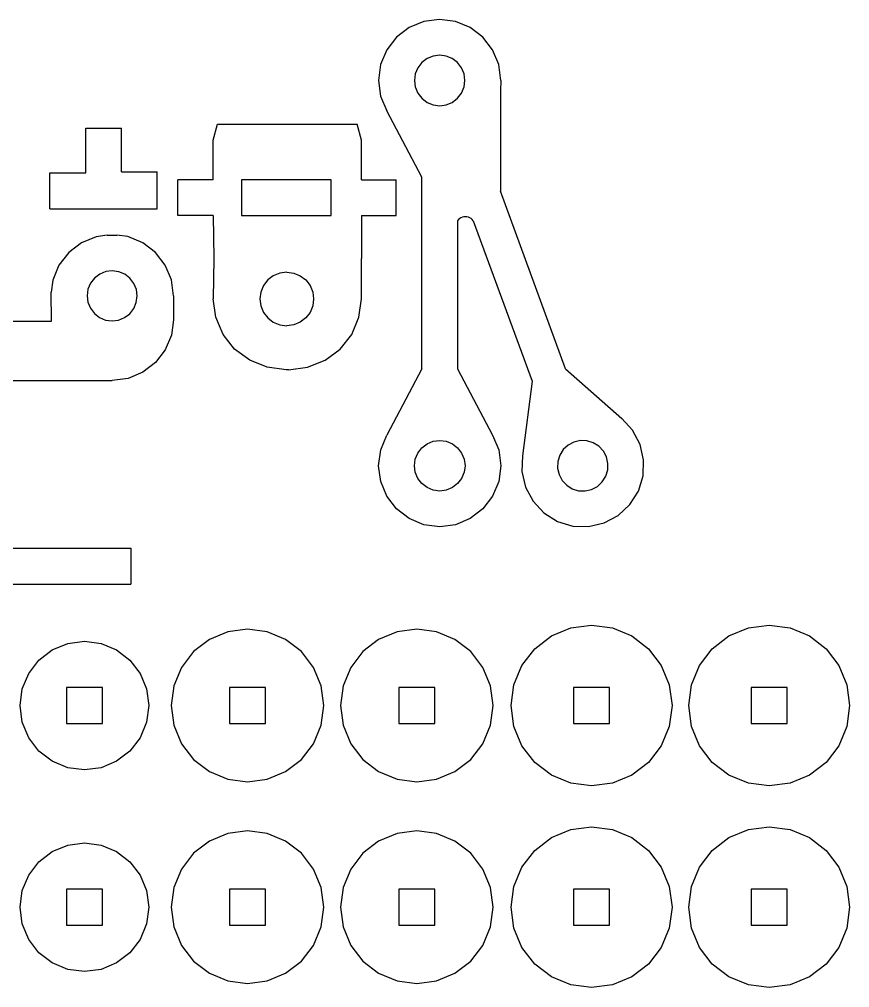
# Model space of a CAD drawing. Extents: x -2494 to 2494, y -1959 to 1959.
# Drawn here: x -1848.4 to -1478.5, y -1041.4 to -609.8 of the extents above; entities that cross this region are included whole.
import ezdxf

# ---------------------------------------------------------------- set-up
doc = ezdxf.new("R2010")
doc.units = 0
doc.header["$MEASUREMENT"] = 0
doc.layers.get('0').update_dxf_attribs({"linetype": 'CONTINUOUS'})

msp = doc.modelspace()

# ---------------------------------------------------------------- linework, layer by layer
for p, q in [((-1668.24, -610.74), (-1674.81, -613.46)), ((-1661.2, -609.81), (-1668.24, -610.74)), ((-1654.15, -610.73), (-1661.2, -609.81)), ((-1647.59, -613.45), (-1654.15, -610.73)), ((-1674.81, -613.46), (-1680.44, -617.78)), ((-1641.95, -617.78), (-1647.59, -613.45)), ((-1680.44, -617.78), (-1684.77, -623.42)), ((-1637.62, -623.41), (-1641.95, -617.78)), ((-1684.77, -623.42), (-1687.49, -629.99)), ((-1661.19, -625.75), (-1664.11, -626.14)), ((-1658.28, -626.14), (-1661.19, -625.75)), ((-1634.9, -629.98), (-1637.62, -623.41)), ((-1687.49, -629.99), (-1688.41, -637.03)), ((-1669.17, -629.06), (-1670.96, -631.39)), ((-1666.83, -627.26), (-1669.17, -629.06)), ((-1664.11, -626.14), (-1666.83, -627.26)), ((-1655.56, -627.26), (-1658.28, -626.14)), ((-1653.22, -629.05), (-1655.56, -627.26)), ((-1651.43, -631.39), (-1653.22, -629.05)), ((-1633.97, -637.02), (-1634.9, -629.98)), ((-1672.08, -634.11), (-1672.47, -637.03)), ((-1670.96, -631.39), (-1672.08, -634.11)), ((-1650.3, -634.11), (-1651.43, -631.39)), ((-1649.92, -637.03), (-1650.3, -634.11)), ((-1688.41, -637.03), (-1687.49, -644.08)), ((-1672.47, -637.03), (-1672.08, -639.95)), ((-1650.3, -639.94), (-1649.92, -637.03)), ((-1633.97, -637.03), (-1634.13, -641.45)), ((-1633.97, -637.02), (-1633.97, -637.03)), ((-1672.08, -639.95), (-1670.96, -642.67)), ((-1670.96, -642.67), (-1669.16, -645)), ((-1653.22, -645), (-1651.43, -642.66)), ((-1651.43, -642.66), (-1650.3, -639.94)), ((-1634.13, -641.45), (-1634.13, -686.38)), ((-1687.49, -644.08), (-1684.76, -650.64)), ((-1669.16, -645), (-1666.83, -646.79)), ((-1666.83, -646.79), (-1664.11, -647.92)), ((-1658.27, -647.92), (-1655.55, -646.79)), ((-1655.55, -646.79), (-1653.22, -645)), ((-1669.16, -680.2), (-1684.76, -650.64)), ((-1664.11, -647.92), (-1661.19, -648.3)), ((-1661.19, -648.3), (-1658.27, -647.92)), ((-1818.89, -678.24), (-1818.89, -658.31)), ((-1818.89, -658.31), (-1802.95, -658.31)), ((-1802.95, -677.76), (-1802.95, -658.31)), ((-1762.06, -663.59), (-1760.11, -656.52)), ((-1760.11, -656.52), (-1697.96, -656.52)), ((-1696.01, -663.59), (-1697.96, -656.52)), ((-1762.06, -681.26), (-1762.06, -663.59)), ((-1696.01, -681.26), (-1696.01, -663.59)), ((-1834.84, -694.19), (-1834.84, -678.24)), ((-1834.84, -678.24), (-1818.89, -678.24)), ((-1802.95, -677.76), (-1787, -677.76)), ((-1787, -694.19), (-1787, -677.76)), ((-1762.06, -681.26), (-1777.89, -681.26)), ((-1777.89, -697.21), (-1777.89, -681.26)), ((-1709.54, -681.26), (-1749.42, -681.26)), ((-1749.42, -681.26), (-1749.42, -697.21)), ((-1709.54, -697.21), (-1709.54, -681.26)), ((-1696.01, -681.26), (-1680.58, -681.26)), ((-1680.58, -697.21), (-1680.58, -681.26)), ((-1669.14, -765.6), (-1669.16, -680.2)), ((-1605.06, -765.54), (-1634.13, -686.38)), ((-1834.84, -694.19), (-1787, -694.19)), ((-1762.06, -697.21), (-1777.89, -697.21)), ((-1762.06, -697.21), (-1761.87, -716.4)), ((-1749.42, -697.21), (-1709.54, -697.21)), ((-1696.01, -697.21), (-1696.01, -716.4)), ((-1696.01, -697.21), (-1680.58, -697.21)), ((-1652.78, -699.08), (-1653.21, -699.6)), ((-1652.27, -698.63), (-1652.78, -699.08)), ((-1651.7, -698.26), (-1652.27, -698.63)), ((-1651.07, -698), (-1651.7, -698.26)), ((-1650.41, -697.83), (-1651.07, -698)), ((-1649.74, -697.78), (-1650.41, -697.83)), ((-1649.06, -697.83), (-1649.74, -697.78)), ((-1648.4, -698), (-1649.06, -697.83)), ((-1647.78, -698.26), (-1648.4, -698)), ((-1647.2, -698.63), (-1647.78, -698.26)), ((-1646.69, -699.08), (-1647.2, -698.63)), ((-1646.27, -699.6), (-1646.69, -699.08)), ((-1653.21, -699.6), (-1653.2, -765.6)), ((-1646.27, -699.6), (-1620, -771.12)), ((-1814.24, -706.66), (-1820.83, -709.4)), ((-1809.29, -705.99), (-1814.24, -706.66)), ((-1809.29, -705.99), (-1805.05, -705.99)), ((-1800.09, -706.63), (-1805.05, -705.99)), ((-1793.5, -709.35), (-1800.09, -706.63)), ((-1820.83, -709.4), (-1826.48, -713.75)), ((-1787.83, -713.68), (-1793.5, -709.35)), ((-1826.48, -713.75), (-1830.82, -719.42)), ((-1783.47, -719.33), (-1787.83, -713.68)), ((-1830.82, -719.42), (-1833.53, -726.02)), ((-1780.73, -725.92), (-1783.47, -719.33)), ((-1761.87, -716.4), (-1762.06, -734.42)), ((-1696.05, -734.42), (-1696.01, -716.4)), ((-1812.65, -723.35), (-1814.97, -725.12)), ((-1809.96, -722.25), (-1812.65, -723.35)), ((-1807.07, -721.88), (-1809.96, -722.25)), ((-1804.18, -722.28), (-1807.07, -721.88)), ((-1801.49, -723.4), (-1804.18, -722.28)), ((-1799.19, -725.19), (-1801.49, -723.4)), ((-1735.3, -724.07), (-1737.77, -725.97)), ((-1732.41, -722.87), (-1735.3, -724.07)), ((-1729.32, -722.46), (-1732.41, -722.87)), ((-1729.32, -722.46), (-1726.22, -722.87)), ((-1726.22, -722.87), (-1723.34, -724.07)), ((-1723.34, -724.07), (-1720.86, -725.97)), ((-1833.53, -726.02), (-1834.23, -731.39)), ((-1816.76, -727.42), (-1817.89, -730.11)), ((-1814.97, -725.12), (-1816.76, -727.42)), ((-1797.42, -727.51), (-1799.19, -725.19)), ((-1796.32, -730.21), (-1797.42, -727.51)), ((-1779.78, -732.99), (-1780.73, -725.92)), ((-1739.67, -728.44), (-1740.87, -731.33)), ((-1737.77, -725.97), (-1739.67, -728.44)), ((-1720.86, -725.97), (-1718.96, -728.44)), ((-1718.96, -728.44), (-1717.76, -731.33)), ((-1834.2, -744.26), (-1834.23, -731.39)), ((-1817.89, -730.11), (-1818.28, -732.99)), ((-1818.28, -732.99), (-1817.91, -735.88)), ((-1796.35, -735.98), (-1795.95, -733.1)), ((-1795.95, -733.1), (-1796.32, -730.21)), ((-1779.78, -732.99), (-1779.76, -743.68)), ((-1740.87, -731.33), (-1741.28, -734.42)), ((-1717.76, -731.33), (-1717.36, -734.42)), ((-1817.91, -735.88), (-1816.81, -738.58)), ((-1797.48, -738.67), (-1796.35, -735.98)), ((-1760.96, -742.59), (-1762.06, -734.42)), ((-1741.28, -734.42), (-1740.87, -737.52)), ((-1740.87, -737.52), (-1739.67, -740.4)), ((-1717.76, -737.52), (-1718.96, -740.4)), ((-1717.36, -734.42), (-1717.76, -737.52)), ((-1697.15, -742.59), (-1696.05, -734.42)), ((-1816.81, -738.58), (-1815.05, -740.9)), ((-1815.05, -740.9), (-1812.74, -742.69)), ((-1801.58, -742.74), (-1799.26, -740.98)), ((-1799.26, -740.98), (-1797.48, -738.67)), ((-1739.67, -740.4), (-1737.77, -742.88)), ((-1718.96, -740.4), (-1720.86, -742.88)), ((-1866.28, -744.32), (-1834.2, -744.26)), ((-1812.74, -742.69), (-1810.06, -743.81)), ((-1810.06, -743.81), (-1807.17, -744.21)), ((-1807.17, -744.21), (-1804.28, -743.84)), ((-1804.28, -743.84), (-1801.58, -742.74)), ((-1779.76, -743.68), (-1780.69, -750.55)), ((-1757.71, -750.19), (-1760.96, -742.59)), ((-1737.77, -742.88), (-1735.3, -744.78)), ((-1735.3, -744.78), (-1732.41, -745.98)), ((-1732.41, -745.98), (-1729.32, -746.38)), ((-1726.22, -745.98), (-1729.32, -746.38)), ((-1723.34, -744.78), (-1726.22, -745.98)), ((-1720.86, -742.88), (-1723.34, -744.78)), ((-1700.39, -750.19), (-1697.15, -742.59)), ((-1780.69, -750.55), (-1783.43, -757.13)), ((-1752.56, -756.73), (-1757.71, -750.19)), ((-1705.55, -756.73), (-1700.39, -750.19)), ((-1783.43, -757.13), (-1787.78, -762.78)), ((-1745.83, -761.74), (-1752.56, -756.73)), ((-1712.27, -761.74), (-1705.55, -756.73)), ((-1787.78, -762.78), (-1793.43, -767.1)), ((-1738.01, -764.89), (-1745.83, -761.74)), ((-1720.1, -764.89), (-1712.27, -761.74)), ((-1793.43, -767.1), (-1800, -769.81)), ((-1729.6, -765.97), (-1738.01, -764.89)), ((-1728.5, -765.97), (-1729.6, -765.97)), ((-1728.5, -765.97), (-1720.1, -764.89)), ((-1669.14, -765.6), (-1684.74, -795.16)), ((-1653.2, -765.6), (-1637.59, -795.15)), ((-1605.06, -765.54), (-1580.1, -787.77)), ((-1866.23, -770.82), (-1807.05, -770.71)), ((-1800, -769.81), (-1807.05, -770.71)), ((-1620, -771.12), (-1624.27, -804.27)), ((-1575.26, -792.97), (-1580.1, -787.77)), ((-1571.92, -799.24), (-1575.26, -792.97)), ((-1687.46, -801.72), (-1684.74, -795.16)), ((-1666.8, -799), (-1664.08, -797.88)), ((-1664.08, -797.88), (-1661.17, -797.49)), ((-1661.17, -797.49), (-1658.25, -797.87)), ((-1658.25, -797.87), (-1655.53, -799)), ((-1637.59, -795.15), (-1634.87, -801.72)), ((-1601.37, -798.21), (-1603.97, -799.59)), ((-1598.5, -797.55), (-1601.37, -798.21)), ((-1595.56, -797.65), (-1598.5, -797.55)), ((-1592.75, -798.51), (-1595.56, -797.65)), ((-1688.39, -808.77), (-1687.46, -801.72)), ((-1670.93, -803.13), (-1669.14, -800.79)), ((-1669.14, -800.79), (-1666.8, -799)), ((-1655.53, -799), (-1653.19, -800.79)), ((-1653.19, -800.79), (-1651.4, -803.13)), ((-1634.87, -801.72), (-1633.94, -808.76)), ((-1606.12, -801.59), (-1607.68, -804.09)), ((-1603.97, -799.59), (-1606.12, -801.59)), ((-1590.25, -800.07), (-1592.75, -798.51)), ((-1588.24, -802.22), (-1590.25, -800.07)), ((-1586.86, -804.82), (-1588.24, -802.22)), ((-1570.33, -806.17), (-1571.92, -799.24)), ((-1672.44, -808.77), (-1672.06, -805.85)), ((-1672.06, -805.85), (-1670.93, -803.13)), ((-1651.4, -803.13), (-1650.27, -805.85)), ((-1650.27, -805.85), (-1649.89, -808.76)), ((-1624.27, -804.27), (-1624.52, -811.37)), ((-1608.54, -806.91), (-1608.65, -809.85)), ((-1607.68, -804.09), (-1608.54, -806.91)), ((-1586.2, -807.69), (-1586.86, -804.82)), ((-1570.58, -813.27), (-1570.33, -806.17)), ((-1687.46, -815.82), (-1688.39, -808.77)), ((-1672.05, -811.69), (-1672.44, -808.77)), ((-1649.89, -808.76), (-1650.27, -811.68)), ((-1633.94, -808.76), (-1634.87, -815.81)), ((-1608.65, -809.85), (-1607.99, -812.72)), ((-1587.16, -813.45), (-1586.3, -810.63)), ((-1586.3, -810.63), (-1586.2, -807.69)), ((-1670.93, -814.41), (-1672.05, -811.69)), ((-1669.14, -816.74), (-1670.93, -814.41)), ((-1651.4, -814.4), (-1653.19, -816.74)), ((-1650.27, -811.68), (-1651.4, -814.4)), ((-1624.52, -811.37), (-1622.92, -818.3)), ((-1607.99, -812.72), (-1606.6, -815.31)), ((-1606.6, -815.31), (-1604.6, -817.47)), ((-1588.72, -815.94), (-1587.16, -813.45)), ((-1572.66, -820.06), (-1570.58, -813.27)), ((-1684.74, -822.38), (-1687.46, -815.82)), ((-1666.8, -818.53), (-1669.14, -816.74)), ((-1664.08, -819.66), (-1666.8, -818.53)), ((-1661.16, -820.04), (-1664.08, -819.66)), ((-1658.24, -819.66), (-1661.16, -820.04)), ((-1655.52, -818.53), (-1658.24, -819.66)), ((-1653.19, -816.74), (-1655.52, -818.53)), ((-1634.87, -815.81), (-1637.59, -822.37)), ((-1622.92, -818.3), (-1619.59, -824.57)), ((-1604.6, -817.47), (-1602.1, -819.03)), ((-1602.1, -819.03), (-1599.29, -819.89)), ((-1599.29, -819.89), (-1596.35, -819.99)), ((-1596.35, -819.99), (-1593.48, -819.33)), ((-1593.48, -819.33), (-1590.88, -817.95)), ((-1590.88, -817.95), (-1588.72, -815.94)), ((-1680.41, -828.02), (-1684.74, -822.38)), ((-1637.59, -822.37), (-1641.91, -828.01)), ((-1576.42, -826.09), (-1572.66, -820.06)), ((-1674.77, -832.34), (-1680.41, -828.02)), ((-1641.91, -828.01), (-1647.55, -832.34)), ((-1619.59, -824.57), (-1614.74, -829.77)), ((-1581.62, -830.93), (-1576.42, -826.09)), ((-1668.2, -835.06), (-1674.77, -832.34)), ((-1647.55, -832.34), (-1654.11, -835.06)), ((-1614.74, -829.77), (-1608.72, -833.54)), ((-1587.9, -834.27), (-1581.62, -830.93)), ((-1661.16, -835.99), (-1668.2, -835.06)), ((-1654.11, -835.06), (-1661.16, -835.99)), ((-1608.72, -833.54), (-1601.92, -835.62)), ((-1601.92, -835.62), (-1594.82, -835.87)), ((-1594.82, -835.87), (-1587.9, -834.27)), ((-1926.83, -845.52), (-1798.83, -845.52)), ((-1798.83, -845.52), (-1798.83, -861.52)), ((-1926.83, -861.52), (-1798.83, -861.52)), ((-1602.77, -881.04), (-1593.5, -879.82)), ((-1593.5, -879.82), (-1584.22, -881.04)), ((-1523.65, -881.04), (-1514.37, -879.82)), ((-1514.37, -879.82), (-1505.1, -881.04)), ((-1755.61, -882.82), (-1763.81, -886.21)), ((-1746.81, -881.66), (-1755.61, -882.82)), ((-1738.01, -882.82), (-1746.81, -881.66)), ((-1729.81, -886.21), (-1738.01, -882.82)), ((-1680.17, -882.82), (-1688.37, -886.21)), ((-1671.37, -881.66), (-1680.17, -882.82)), ((-1662.57, -882.82), (-1671.37, -881.66)), ((-1654.38, -886.21), (-1662.57, -882.82)), ((-1618.84, -890.32), (-1611.42, -884.62)), ((-1611.42, -884.62), (-1602.77, -881.04)), ((-1584.22, -881.04), (-1575.58, -884.62)), ((-1575.58, -884.62), (-1568.16, -890.32)), ((-1539.72, -890.32), (-1532.29, -884.62)), ((-1532.29, -884.62), (-1523.65, -881.04)), ((-1505.1, -881.04), (-1496.46, -884.62)), ((-1496.46, -884.62), (-1489.03, -890.32)), ((-1833.77, -890.83), (-1826.86, -887.96)), ((-1826.86, -887.96), (-1819.44, -886.99)), ((-1819.44, -886.99), (-1812.02, -887.96)), ((-1812.02, -887.96), (-1805.1, -890.83)), ((-1763.81, -886.21), (-1770.85, -891.62)), ((-1722.77, -891.62), (-1729.81, -886.21)), ((-1688.37, -886.21), (-1695.41, -891.62)), ((-1647.33, -891.62), (-1654.38, -886.21)), ((-1839.71, -895.38), (-1833.77, -890.83)), ((-1805.1, -890.83), (-1799.16, -895.38)), ((-1770.85, -891.62), (-1776.26, -898.66)), ((-1717.37, -898.66), (-1722.77, -891.62)), ((-1695.41, -891.62), (-1700.82, -898.66)), ((-1641.93, -898.66), (-1647.33, -891.62)), ((-1624.54, -897.74), (-1618.84, -890.32)), ((-1568.16, -890.32), (-1562.46, -897.74)), ((-1545.41, -897.74), (-1539.72, -890.32)), ((-1489.03, -890.32), (-1483.34, -897.74)), ((-1844.27, -901.32), (-1839.71, -895.38)), ((-1799.16, -895.38), (-1794.61, -901.32)), ((-1847.13, -908.24), (-1844.27, -901.32)), ((-1794.61, -901.32), (-1791.74, -908.24)), ((-1776.26, -898.66), (-1779.65, -906.86)), ((-1713.97, -906.86), (-1717.37, -898.66)), ((-1700.82, -898.66), (-1704.21, -906.86)), ((-1638.53, -906.86), (-1641.93, -898.66)), ((-1628.12, -906.38), (-1624.54, -897.74)), ((-1562.46, -897.74), (-1558.88, -906.38)), ((-1548.99, -906.38), (-1545.41, -897.74)), ((-1483.34, -897.74), (-1479.76, -906.38)), ((-1848.11, -915.66), (-1847.13, -908.24)), ((-1827.44, -907.66), (-1827.44, -923.66)), ((-1811.44, -907.66), (-1827.44, -907.66)), ((-1811.44, -923.66), (-1811.44, -907.66)), ((-1791.74, -908.24), (-1790.77, -915.66)), ((-1779.65, -906.86), (-1780.81, -915.66)), ((-1754.81, -907.66), (-1754.81, -923.66)), ((-1738.81, -907.66), (-1754.81, -907.66)), ((-1738.81, -923.66), (-1738.81, -907.66)), ((-1712.81, -915.66), (-1713.97, -906.86)), ((-1704.21, -906.86), (-1705.37, -915.66)), ((-1679.37, -907.66), (-1679.37, -923.66)), ((-1663.37, -907.66), (-1679.37, -907.66)), ((-1663.37, -923.66), (-1663.37, -907.66)), ((-1637.38, -915.66), (-1638.53, -906.86)), ((-1629.34, -915.66), (-1628.12, -906.38)), ((-1601.5, -907.66), (-1601.5, -923.66)), ((-1585.5, -907.66), (-1601.5, -907.66)), ((-1585.5, -923.66), (-1585.5, -907.66)), ((-1558.88, -906.38), (-1557.66, -915.66)), ((-1550.21, -915.66), (-1548.99, -906.38)), ((-1522.37, -907.66), (-1522.37, -923.66)), ((-1506.37, -907.66), (-1522.37, -907.66)), ((-1506.37, -923.66), (-1506.37, -907.66)), ((-1479.76, -906.38), (-1478.54, -915.66)), ((-1847.13, -923.08), (-1848.11, -915.66)), ((-1790.77, -915.66), (-1791.74, -923.08)), ((-1780.81, -915.66), (-1779.65, -924.46)), ((-1713.97, -924.46), (-1712.81, -915.66)), ((-1705.37, -915.66), (-1704.21, -924.46)), ((-1638.53, -924.46), (-1637.38, -915.66)), ((-1628.12, -924.93), (-1629.34, -915.66)), ((-1557.66, -915.66), (-1558.88, -924.93)), ((-1548.99, -924.93), (-1550.21, -915.66)), ((-1478.54, -915.66), (-1479.76, -924.93)), ((-1844.27, -929.99), (-1847.13, -923.08)), ((-1791.74, -923.08), (-1794.61, -929.99)), ((-1827.44, -923.66), (-1811.44, -923.66)), ((-1779.65, -924.46), (-1776.26, -932.66)), ((-1754.81, -923.66), (-1738.81, -923.66)), ((-1717.37, -932.66), (-1713.97, -924.46)), ((-1704.21, -924.46), (-1700.82, -932.66)), ((-1679.37, -923.66), (-1663.37, -923.66)), ((-1641.93, -932.66), (-1638.53, -924.46)), ((-1624.54, -933.58), (-1628.12, -924.93)), ((-1601.5, -923.66), (-1585.5, -923.66)), ((-1558.88, -924.93), (-1562.46, -933.58)), ((-1545.41, -933.58), (-1548.99, -924.93)), ((-1522.37, -923.66), (-1506.37, -923.66)), ((-1479.76, -924.93), (-1483.34, -933.58)), ((-1839.71, -935.93), (-1844.27, -929.99)), ((-1794.61, -929.99), (-1799.16, -935.93)), ((-1833.77, -940.49), (-1839.71, -935.93)), ((-1799.16, -935.93), (-1805.1, -940.49)), ((-1776.26, -932.66), (-1770.85, -939.7)), ((-1722.77, -939.7), (-1717.37, -932.66)), ((-1700.82, -932.66), (-1695.41, -939.7)), ((-1647.33, -939.7), (-1641.93, -932.66)), ((-1618.84, -941), (-1624.54, -933.58)), ((-1562.46, -933.58), (-1568.16, -941)), ((-1539.72, -941), (-1545.41, -933.58)), ((-1483.34, -933.58), (-1489.03, -941)), ((-1826.86, -943.35), (-1833.77, -940.49)), ((-1805.1, -940.49), (-1812.02, -943.35)), ((-1770.85, -939.7), (-1763.81, -945.1)), ((-1729.81, -945.1), (-1722.77, -939.7)), ((-1695.41, -939.7), (-1688.37, -945.1)), ((-1654.38, -945.1), (-1647.33, -939.7)), ((-1819.44, -944.33), (-1826.86, -943.35)), ((-1812.02, -943.35), (-1819.44, -944.33)), ((-1763.81, -945.1), (-1755.61, -948.5)), ((-1738.01, -948.5), (-1729.81, -945.1)), ((-1688.37, -945.1), (-1680.17, -948.5)), ((-1662.57, -948.5), (-1654.38, -945.1)), ((-1611.42, -946.69), (-1618.84, -941)), ((-1568.16, -941), (-1575.58, -946.69)), ((-1532.29, -946.69), (-1539.72, -941)), ((-1489.03, -941), (-1496.46, -946.69)), ((-1755.61, -948.5), (-1746.81, -949.66)), ((-1746.81, -949.66), (-1738.01, -948.5)), ((-1680.17, -948.5), (-1671.37, -949.66)), ((-1671.37, -949.66), (-1662.57, -948.5)), ((-1602.77, -950.27), (-1611.42, -946.69)), ((-1575.58, -946.69), (-1584.22, -950.27)), ((-1523.65, -950.27), (-1532.29, -946.69)), ((-1496.46, -946.69), (-1505.1, -950.27)), ((-1593.5, -951.5), (-1602.77, -950.27)), ((-1584.22, -950.27), (-1593.5, -951.5)), ((-1514.37, -951.5), (-1523.65, -950.27)), ((-1505.1, -950.27), (-1514.37, -951.5)), ((-1611.42, -974.5), (-1602.77, -970.92)), ((-1602.77, -970.92), (-1593.5, -969.69)), ((-1593.5, -969.69), (-1584.22, -970.92)), ((-1584.22, -970.92), (-1575.58, -974.5)), ((-1532.29, -974.5), (-1523.65, -970.92)), ((-1523.65, -970.92), (-1514.37, -969.69)), ((-1514.37, -969.69), (-1505.1, -970.92)), ((-1505.1, -970.92), (-1496.46, -974.5)), ((-1755.61, -972.69), (-1763.81, -976.09)), ((-1746.81, -971.53), (-1755.61, -972.69)), ((-1738.01, -972.69), (-1746.81, -971.53)), ((-1729.81, -976.09), (-1738.01, -972.69)), ((-1680.17, -972.69), (-1688.37, -976.09)), ((-1671.37, -971.53), (-1680.17, -972.69)), ((-1662.57, -972.69), (-1671.37, -971.53)), ((-1654.38, -976.09), (-1662.57, -972.69)), ((-1618.84, -980.19), (-1611.42, -974.5)), ((-1575.58, -974.5), (-1568.16, -980.19)), ((-1539.72, -980.19), (-1532.29, -974.5)), ((-1496.46, -974.5), (-1489.03, -980.19)), ((-1833.77, -980.7), (-1826.86, -977.84)), ((-1826.86, -977.84), (-1819.44, -976.86)), ((-1819.44, -976.86), (-1812.02, -977.84)), ((-1812.02, -977.84), (-1805.1, -980.7)), ((-1763.81, -976.09), (-1770.85, -981.49)), ((-1722.77, -981.49), (-1729.81, -976.09)), ((-1688.37, -976.09), (-1695.41, -981.49)), ((-1647.33, -981.49), (-1654.38, -976.09)), ((-1839.71, -985.26), (-1833.77, -980.7)), ((-1805.1, -980.7), (-1799.16, -985.26)), ((-1770.85, -981.49), (-1776.26, -988.53)), ((-1717.37, -988.53), (-1722.77, -981.49)), ((-1695.41, -981.49), (-1700.82, -988.53)), ((-1641.93, -988.53), (-1647.33, -981.49)), ((-1624.54, -987.61), (-1618.84, -980.19)), ((-1568.16, -980.19), (-1562.46, -987.61)), ((-1545.41, -987.61), (-1539.72, -980.19)), ((-1489.03, -980.19), (-1483.34, -987.61)), ((-1844.27, -991.2), (-1839.71, -985.26)), ((-1799.16, -985.26), (-1794.61, -991.2)), ((-1628.12, -996.26), (-1624.54, -987.61)), ((-1562.46, -987.61), (-1558.88, -996.26)), ((-1548.99, -996.26), (-1545.41, -987.61)), ((-1483.34, -987.61), (-1479.76, -996.26)), ((-1847.13, -998.11), (-1844.27, -991.2)), ((-1794.61, -991.2), (-1791.74, -998.11)), ((-1776.26, -988.53), (-1779.65, -996.73)), ((-1713.97, -996.73), (-1717.37, -988.53)), ((-1700.82, -988.53), (-1704.21, -996.73)), ((-1638.53, -996.73), (-1641.93, -988.53)), ((-1779.65, -996.73), (-1780.81, -1005.53)), ((-1712.81, -1005.53), (-1713.97, -996.73)), ((-1704.21, -996.73), (-1705.37, -1005.53)), ((-1637.38, -1005.53), (-1638.53, -996.73)), ((-1629.34, -1005.53), (-1628.12, -996.26)), ((-1558.88, -996.26), (-1557.66, -1005.53)), ((-1550.21, -1005.53), (-1548.99, -996.26)), ((-1479.76, -996.26), (-1478.54, -1005.53)), ((-1848.11, -1005.53), (-1847.13, -998.11)), ((-1827.44, -997.53), (-1827.44, -1013.53)), ((-1811.44, -997.53), (-1827.44, -997.53)), ((-1811.44, -1013.53), (-1811.44, -997.53)), ((-1791.74, -998.11), (-1790.77, -1005.53)), ((-1754.81, -997.53), (-1754.81, -1013.53)), ((-1738.81, -997.53), (-1754.81, -997.53)), ((-1738.81, -1013.53), (-1738.81, -997.53)), ((-1663.37, -997.53), (-1679.37, -997.53)), ((-1679.37, -997.53), (-1679.37, -1013.53)), ((-1663.37, -1013.53), (-1663.37, -997.53)), ((-1601.5, -997.53), (-1601.5, -1013.53)), ((-1585.5, -997.53), (-1601.5, -997.53)), ((-1585.5, -1013.53), (-1585.5, -997.53)), ((-1522.37, -997.53), (-1522.37, -1013.53)), ((-1506.37, -997.53), (-1522.37, -997.53)), ((-1506.37, -1013.53), (-1506.37, -997.53)), ((-1847.13, -1012.95), (-1848.11, -1005.53)), ((-1790.77, -1005.53), (-1791.74, -1012.95)), ((-1780.81, -1005.53), (-1779.65, -1014.33)), ((-1713.97, -1014.33), (-1712.81, -1005.53)), ((-1705.37, -1005.53), (-1704.21, -1014.33)), ((-1638.53, -1014.33), (-1637.38, -1005.53)), ((-1628.12, -1014.81), (-1629.34, -1005.53)), ((-1557.66, -1005.53), (-1558.88, -1014.81)), ((-1548.99, -1014.81), (-1550.21, -1005.53)), ((-1478.54, -1005.53), (-1479.76, -1014.81)), ((-1844.27, -1019.87), (-1847.13, -1012.95)), ((-1827.44, -1013.53), (-1811.44, -1013.53)), ((-1791.74, -1012.95), (-1794.61, -1019.87)), ((-1754.81, -1013.53), (-1738.81, -1013.53)), ((-1679.37, -1013.53), (-1663.37, -1013.53)), ((-1601.5, -1013.53), (-1585.5, -1013.53)), ((-1522.37, -1013.53), (-1506.37, -1013.53)), ((-1779.65, -1014.33), (-1776.26, -1022.53)), ((-1717.37, -1022.53), (-1713.97, -1014.33)), ((-1704.21, -1014.33), (-1700.82, -1022.53)), ((-1641.93, -1022.53), (-1638.53, -1014.33)), ((-1624.54, -1023.45), (-1628.12, -1014.81)), ((-1558.88, -1014.81), (-1562.46, -1023.45)), ((-1545.41, -1023.45), (-1548.99, -1014.81)), ((-1479.76, -1014.81), (-1483.34, -1023.45)), ((-1839.71, -1025.81), (-1844.27, -1019.87)), ((-1794.61, -1019.87), (-1799.16, -1025.81)), ((-1776.26, -1022.53), (-1770.85, -1029.57)), ((-1722.77, -1029.57), (-1717.37, -1022.53)), ((-1700.82, -1022.53), (-1695.41, -1029.57)), ((-1647.33, -1029.57), (-1641.93, -1022.53)), ((-1833.77, -1030.36), (-1839.71, -1025.81)), ((-1799.16, -1025.81), (-1805.1, -1030.36)), ((-1618.84, -1030.87), (-1624.54, -1023.45)), ((-1562.46, -1023.45), (-1568.16, -1030.87)), ((-1539.72, -1030.87), (-1545.41, -1023.45)), ((-1483.34, -1023.45), (-1489.03, -1030.87)), ((-1826.86, -1033.23), (-1833.77, -1030.36)), ((-1805.1, -1030.36), (-1812.02, -1033.23)), ((-1770.85, -1029.57), (-1763.81, -1034.98)), ((-1729.81, -1034.98), (-1722.77, -1029.57)), ((-1695.41, -1029.57), (-1688.37, -1034.98)), ((-1654.38, -1034.98), (-1647.33, -1029.57)), ((-1611.42, -1036.57), (-1618.84, -1030.87)), ((-1568.16, -1030.87), (-1575.58, -1036.57)), ((-1532.29, -1036.57), (-1539.72, -1030.87)), ((-1489.03, -1030.87), (-1496.46, -1036.57)), ((-1819.44, -1034.2), (-1826.86, -1033.23)), ((-1812.02, -1033.23), (-1819.44, -1034.2)), ((-1763.81, -1034.98), (-1755.61, -1038.37)), ((-1738.01, -1038.37), (-1729.81, -1034.98)), ((-1688.37, -1034.98), (-1680.17, -1038.37)), ((-1662.57, -1038.37), (-1654.38, -1034.98)), ((-1755.61, -1038.37), (-1746.81, -1039.53)), ((-1746.81, -1039.53), (-1738.01, -1038.37)), ((-1680.17, -1038.37), (-1671.37, -1039.53)), ((-1671.37, -1039.53), (-1662.57, -1038.37)), ((-1602.77, -1040.15), (-1611.42, -1036.57)), ((-1575.58, -1036.57), (-1584.22, -1040.15)), ((-1523.65, -1040.15), (-1532.29, -1036.57)), ((-1496.46, -1036.57), (-1505.1, -1040.15)), ((-1593.5, -1041.37), (-1602.77, -1040.15)), ((-1584.22, -1040.15), (-1593.5, -1041.37)), ((-1514.37, -1041.37), (-1523.65, -1040.15)), ((-1505.1, -1040.15), (-1514.37, -1041.37))]:
    msp.add_line(p, q)

doc.saveas('drawing.dxf')
